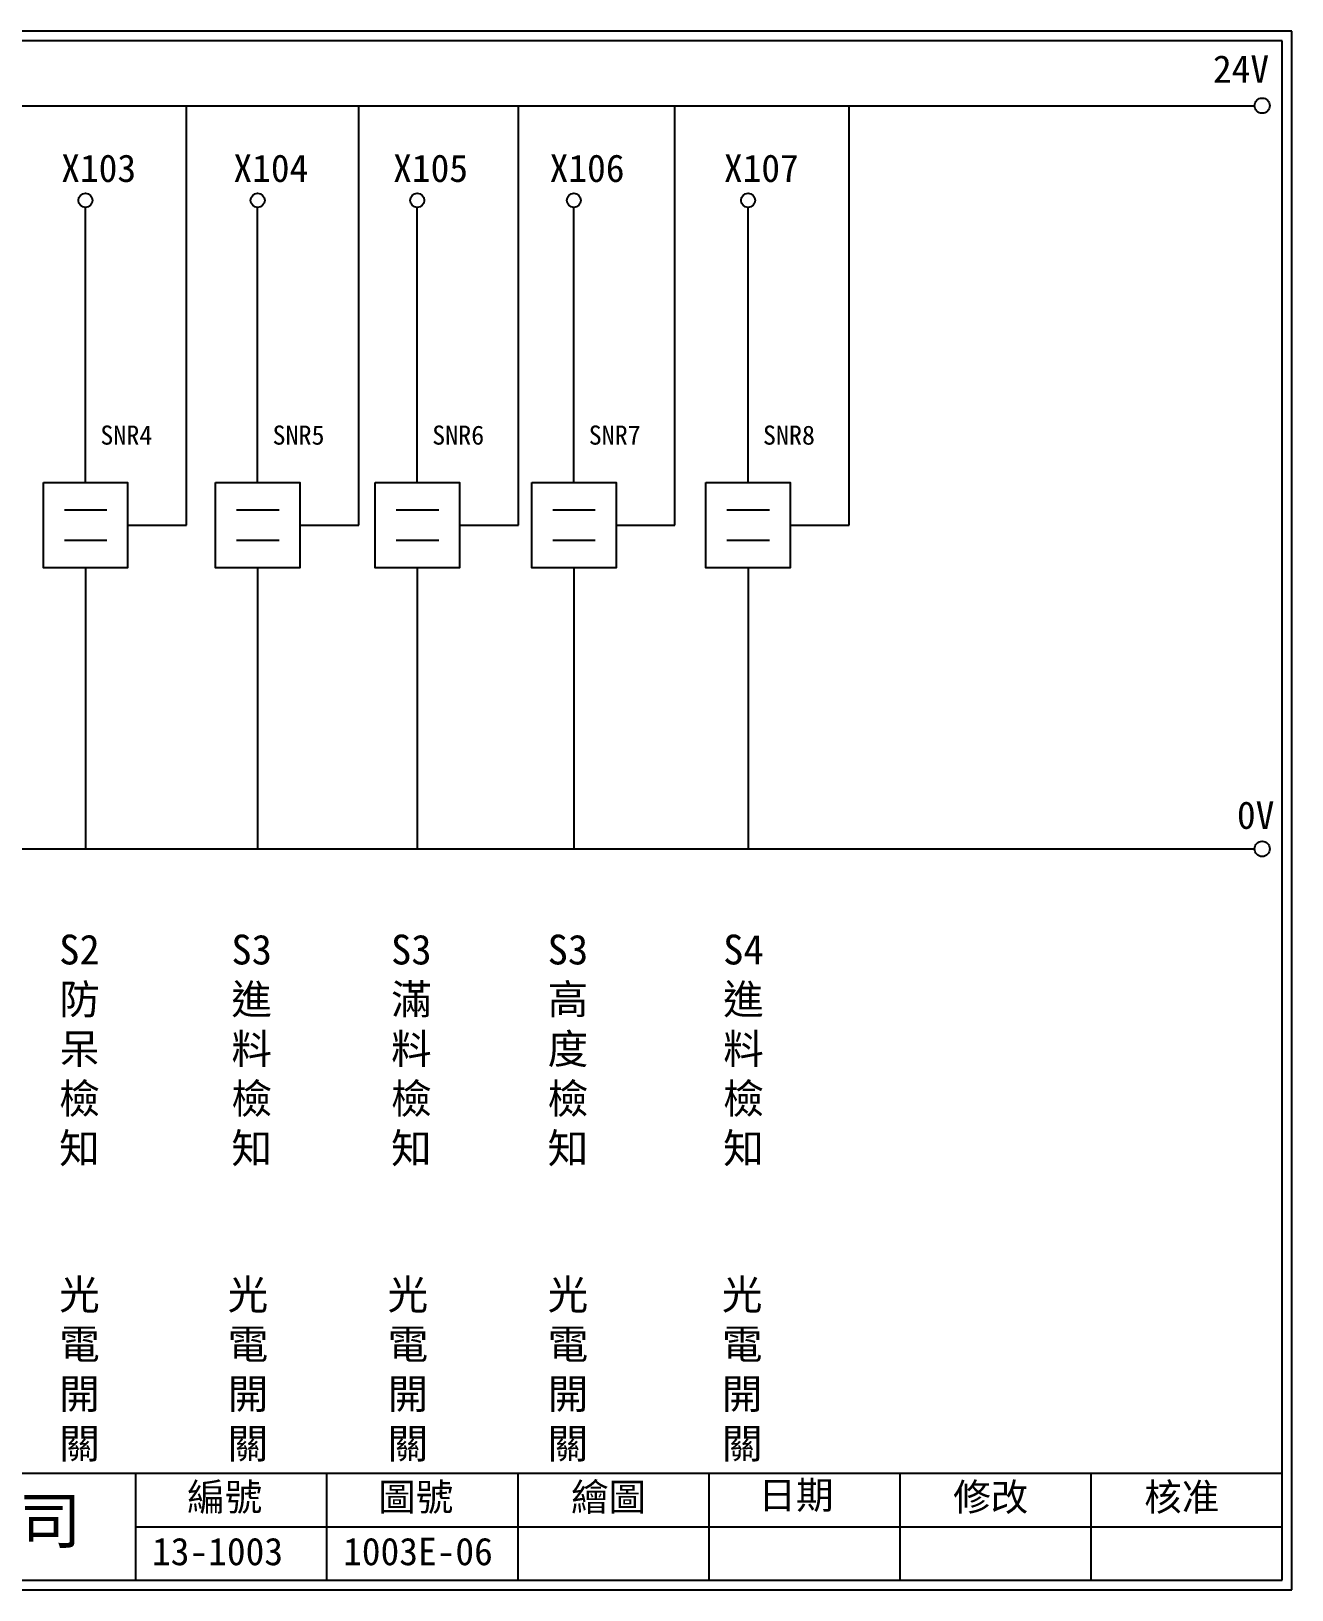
# Model space of a CAD drawing. Extents: x 325 to 612, y 3 to 207.
# Drawn here: x 447.4 to 612.3, y 3 to 207 of the extents above; entities that cross this region are included whole.
import ezdxf

# ---------------------------------------------------------------- set-up
doc = ezdxf.new("R2010")
doc.units = 0
doc.layers.get('0').update_dxf_attribs({"linetype": 'CONTINUOUS'})
doc.layers.add('圖框層', color=7, linetype='CONTINUOUS')
doc.layers.add('標尺寸層', color=3, linetype='CONTINUOUS')
doc.styles.add('CNS', font='romanc.shx', dxfattribs={"bigfont": 'chineset.shx'})
doc.styles.add('STSL', font='KAIU.TTF')

msp = doc.modelspace()

# ---------------------------------------------------------------- linework, layer by layer
for p, q in [((467.69, 142.31), (467.69, 197.22)), ((490.22, 142.31), (490.22, 197.22)), ((511.12, 142.31), (511.12, 197.22)), ((531.6, 142.31), (531.6, 197.22)), ((554.4, 142.31), (554.4, 197.22)), ((454.47, 147.89), (454.47, 183.91)), ((477, 147.89), (477, 183.91)), ((497.89, 147.89), (497.89, 183.91)), ((518.37, 147.89), (518.37, 183.91)), ((541.17, 147.89), (541.17, 183.91)), ((459.98, 142.31), (467.69, 142.31)), ((482.51, 142.31), (490.22, 142.31)), ((503.41, 142.31), (511.12, 142.31)), ((523.89, 142.31), (531.6, 142.31)), ((546.69, 142.31), (554.4, 142.31)), ((454.47, 136.73), (454.47, 99.96)), ((477, 136.73), (477, 99.96)), ((497.89, 136.73), (497.89, 99.96)), ((518.37, 136.73), (518.37, 99.96)), ((541.17, 136.73), (541.17, 99.96))]:
    msp.add_line(p, q)
for points in [[(448.96, 147.89), (459.98, 147.89), (459.98, 136.73), (448.96, 136.73)], [(471.49, 147.89), (482.51, 147.89), (482.51, 136.73), (471.49, 136.73)], [(492.38, 147.89), (503.41, 147.89), (503.41, 136.73), (492.38, 136.73)], [(512.86, 147.89), (523.89, 147.89), (523.89, 136.73), (512.86, 136.73)], [(535.66, 147.89), (546.69, 147.89), (546.69, 136.73), (535.66, 136.73)]]:
    msp.add_lwpolyline(points, close=True)
for centre in [(608.44, 197.22), (608.44, 99.96)]:
    msp.add_circle(centre, 1)
at = {"layer": '圖框層', "color": 7}
for p, q in [((612.32, 206.97), (325.32, 206.97)), ((612.32, 3), (612.32, 206.97)), ((611.07, 205.72), (326.57, 205.72)), ((611.07, 4.25), (611.07, 205.72)), ((326.57, 18.25), (611.07, 18.25)), ((461.07, 4.25), (461.07, 18.25)), ((486.07, 4.25), (486.07, 18.25)), ((511.07, 4.25), (511.07, 18.25)), ((536.07, 4.25), (536.07, 18.25)), ((561.07, 4.25), (561.07, 18.25)), ((586.07, 4.25), (586.07, 18.25)), ((461.07, 11.25), (611.07, 11.25)), ((326.57, 4.25), (611.07, 4.25)), ((325.32, 3), (612.32, 3))]:
    msp.add_line(p, q, dxfattribs=at)
at = {"layer": '標尺寸層', "color": 7}
for p, q in [((329.84, 197.22), (607.44, 197.22)), ((451.71, 144.34), (457.28, 144.34)), ((474.24, 144.34), (479.81, 144.34)), ((495.13, 144.34), (500.7, 144.34)), ((515.61, 144.34), (521.18, 144.34)), ((538.41, 144.34), (543.98, 144.34)), ((451.71, 140.37), (457.28, 140.37)), ((474.24, 140.37), (479.81, 140.37)), ((495.13, 140.37), (500.7, 140.37)), ((515.61, 140.37), (521.18, 140.37)), ((538.41, 140.37), (543.98, 140.37)), ((330.05, 99.96), (607.44, 99.96))]:
    msp.add_line(p, q, dxfattribs=at)
for centre in [(454.47, 184.83), (477, 184.83), (497.89, 184.83), (518.37, 184.83), (541.17, 184.83)]:
    msp.add_circle(centre, 0.92, dxfattribs=at)

# ---------------------------------------------------------------- texts
at = {"layer": '圖框層', "color": 4, "style": 'STSL'}
for s, height, p in [('24V', 3.6, (602, 200.22)), ('X103', 3.6, (451.3, 187.24)), ('X104', 3.6, (473.83, 187.24)), ('X105', 3.6, (494.73, 187.24)), ('X106', 3.6, (515.21, 187.24)), ('X107', 3.6, (538.01, 187.24)), ('SNR4', 2.5, (456.42, 152.86)), ('SNR5', 2.5, (478.95, 152.86)), ('SNR6', 2.5, (499.84, 152.86)), ('SNR7', 2.5, (520.32, 152.86)), ('SNR8', 2.5, (543.12, 152.86)), ('0V', 3.6, (605.14, 102.58)), ('編號', 3.6, (467.78, 13.34)), ('圖號', 3.6, (492.78, 13.34)), ('繪圖', 3.6, (518.01, 13.34)), ('日期', 3.6, (542.54, 13.59)), ('修改', 3.6, (568.01, 13.34)), ('核准', 3.6, (593.01, 13.34)), ('泓陞自動化科技有限公司', 6, (363.92, 9.08)), ('13-1003', 3.6, (463.18, 6.22)), ('1003E-06', 3.6, (488.18, 6.22))]:
    msp.add_text(s, height=height, dxfattribs=at).set_placement(p)
at = {"layer": '標尺寸層', "color": 7, "char_height": 3.9, "width": 4.9608, "attachment_point": 5, "style": 'CNS'}
for s, insert in [('{\\fDFKai-SB|b0|i0|c136|p65;S2防呆檢知}', (453.69, 73.58)), ('{\\fDFKai-SB|b0|i0|c136|p65;S3進料檢知}', (476.22, 73.58)), ('{\\fDFKai-SB|b0|i0|c136|p65;S3滿料檢知}', (497.11, 73.58)), ('{\\fDFKai-SB|b0|i0|c136|p65;S3高度檢知}', (517.6, 73.58)), ('{\\fDFKai-SB|b0|i0|c136|p65;S4進料檢知}', (540.57, 73.58)), ('{\\fDFKai-SB|b0|i0|c136|p65;光電開關}', (453.69, 31.68)), ('{\\fDFKai-SB|b0|i0|c136|p65;光電開關}', (475.73, 31.68)), ('{\\fDFKai-SB|b0|i0|c136|p65;光電開關}', (496.66, 31.68)), ('{\\fDFKai-SB|b0|i0|c136|p65;光電開關}', (517.6, 31.68)), ('{\\fDFKai-SB|b0|i0|c136|p65;光電開關}', (540.4, 31.68))]:
    msp.add_mtext(s, dxfattribs=dict(at, insert=insert))

doc.saveas('drawing.dxf')
